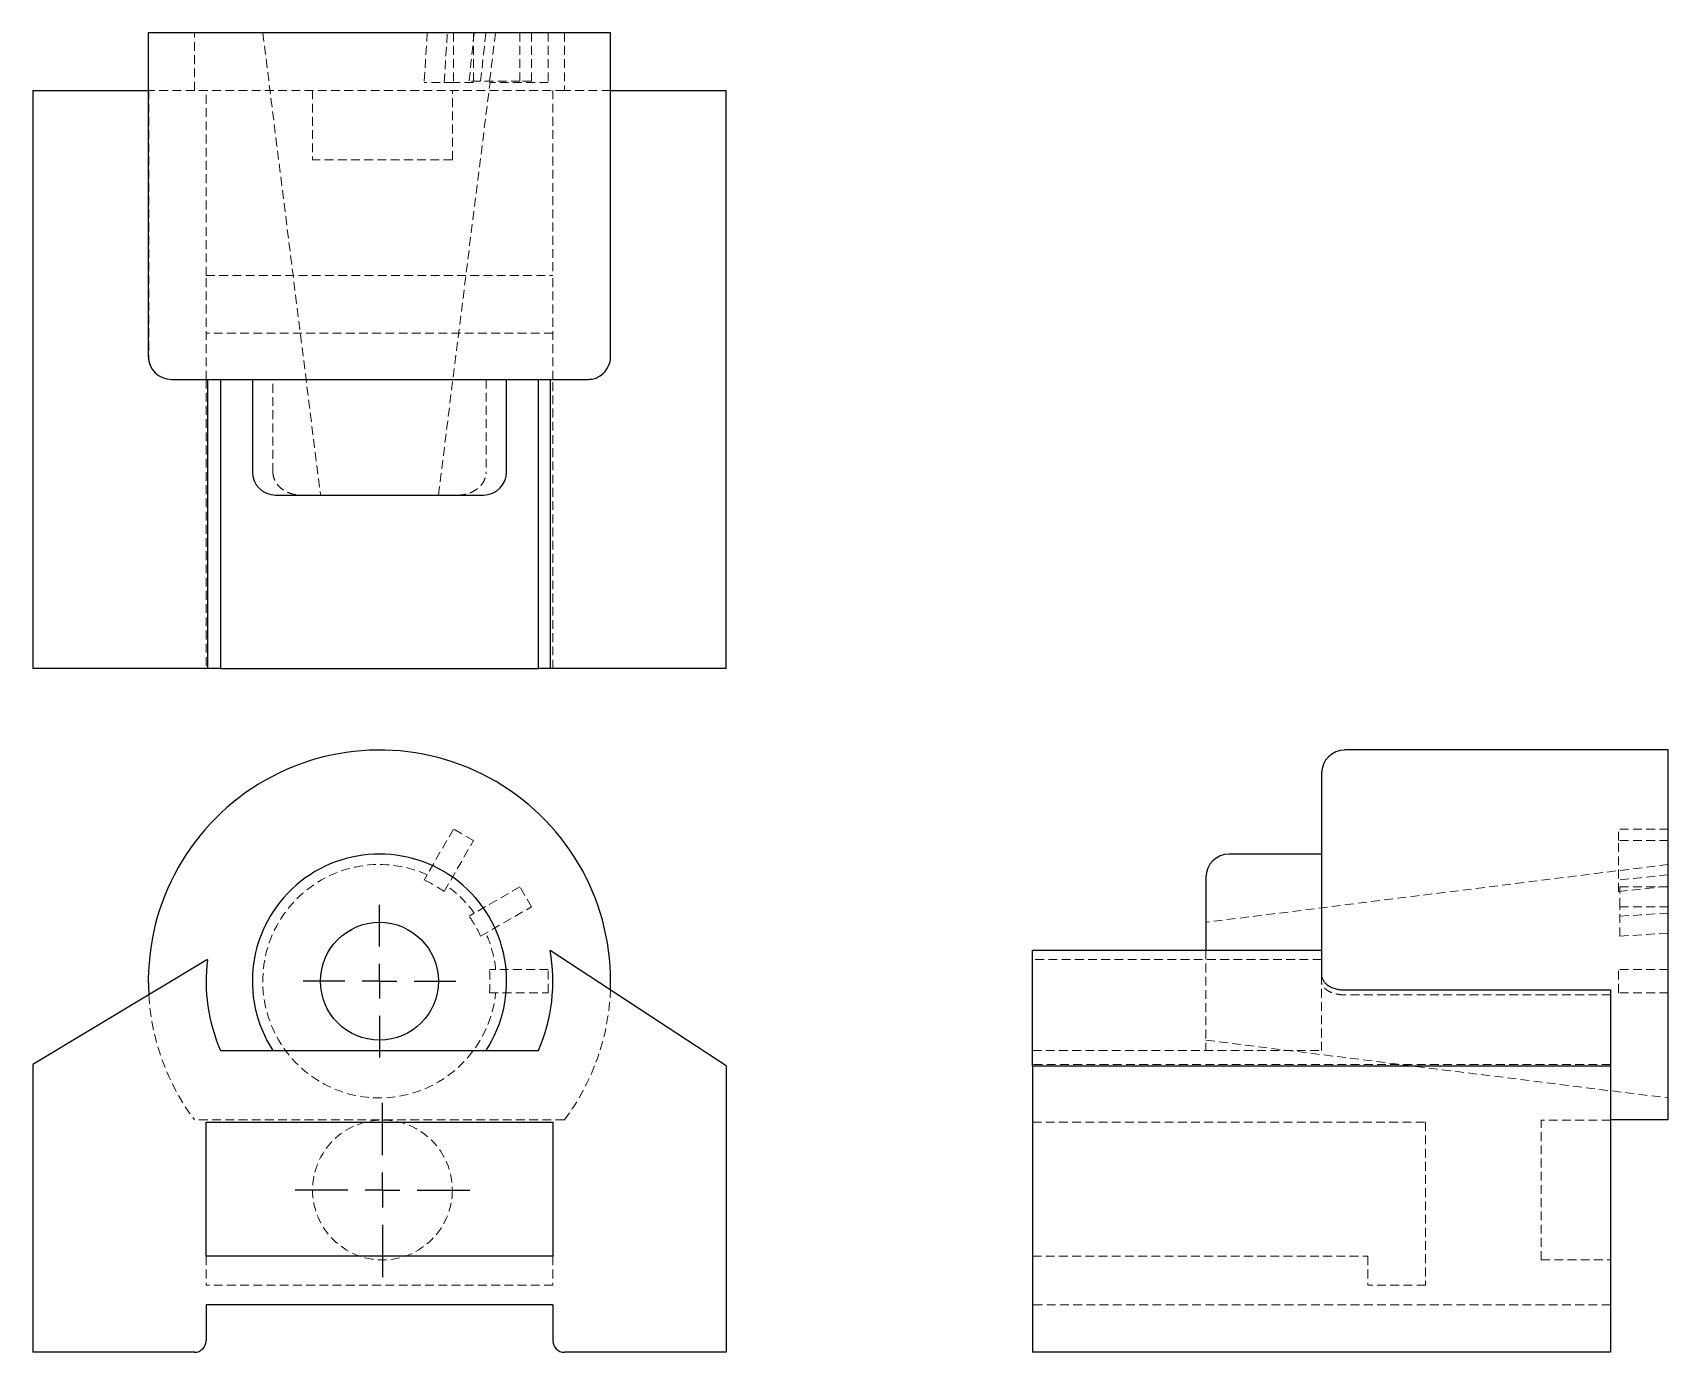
# Model space of a CAD drawing. Header units: millimetres. Extents: x 33 to 269, y 14 to 204.
import ezdxf

# ---------------------------------------------------------------- set-up
doc = ezdxf.new("R2010")
doc.units = ezdxf.units.MM
doc.linetypes.add('HIDDEN', pattern=[1.905, 1.27, -0.635])
doc.layers.add('10', color=7, linetype='Continuous')

# ---------------------------------------------------------------- blocks, each defined once
blk = doc.blocks.new('SW_CENTERMARKSYMBOL_0')
at = {"layer": '10', "color": 0}
for p, q in [((0, 5), (0, 11)), ((0, 0), (0, 2.5)), ((-5, 0), (-11, 0)), ((0, 0), (-2.5, 0)), ((0, 0), (0, -2.5)), ((0, 0), (2.5, 0)), ((5, 0), (11, 0)), ((0, -5), (0, -11))]:
    blk.add_line(p, q, dxfattribs=at)
blk = doc.blocks.new('SW_CENTERMARKSYMBOL_1')
at = {"layer": '10', "color": 0}
for p, q in [((0, 5), (0, 12.58)), ((0, 0), (0, 2.5)), ((-5, 0), (-12.58, 0)), ((0, 0), (-2.5, 0)), ((0, 0), (0, -2.5)), ((0, 0), (2.5, 0)), ((5, 0), (12.58, 0)), ((0, -5), (0, -12.58))]:
    blk.add_line(p, q, dxfattribs=at)

msp = doc.modelspace()

# ---------------------------------------------------------------- linework, layer by layer
at = {"color": 7, "linetype": 'Continuous', "lineweight": 25}
for p, q in [((49.67, 203.83), (49.67, 157.17)), ((116.33, 203.83), (49.67, 203.83)), ((116.33, 157.17), (116.33, 203.83)), ((33, 195.5), (49.67, 195.5)), ((33, 195.5), (33, 112.17)), ((116.33, 195.5), (133, 195.5)), ((133, 112.17), (133, 195.5)), ((53, 153.83), (112.99, 153.83)), ((58.19, 153.83), (58.19, 112.17)), ((60.09, 153.83), (60.09, 112.17)), ((64.67, 153.83), (64.67, 140.5)), ((101.33, 140.5), (101.33, 153.83)), ((105.91, 112.17), (105.91, 153.83)), ((107.6, 153.83), (107.6, 112.17)), ((68, 137.17), (98, 137.17)), ((58.19, 112.17), (33, 112.17)), ((60.09, 112.17), (58.19, 112.17)), ((60.09, 112.17), (105.91, 112.17)), ((107.6, 112.17), (105.91, 112.17)), ((133, 112.17), (107.6, 112.17)), ((268.83, 100.42), (222.17, 100.42)), ((268.83, 47.08), (268.83, 100.42)), ((218.83, 97.08), (218.83, 68)), ((218.83, 85.42), (205.5, 85.42)), ((202.17, 82.08), (202.17, 71.53)), ((133, 54.9), (107.6, 71.53)), ((177.17, 54.9), (177.17, 71.53)), ((218.83, 71.53), (177.17, 71.53)), ((58.19, 70.19), (33, 55.08)), ((222.17, 65.83), (260.5, 65.83)), ((260.5, 65.83), (260.5, 54.9)), ((60.09, 57.08), (105.91, 57.08)), ((33, 55.08), (33, 13.58)), ((133, 54.9), (133, 13.58)), ((177.17, 54.9), (260.5, 54.9)), ((177.17, 54.9), (177.17, 13.58)), ((260.5, 54.9), (260.5, 13.58)), ((58, 46.75), (108, 46.75)), ((58, 27.42), (58, 46.75)), ((108, 46.75), (108, 27.42)), ((268.83, 47.08), (260.5, 47.08)), ((108, 27.42), (58, 27.42)), ((108, 20.42), (58, 20.42)), ((58, 20.42), (58, 15.25)), ((108, 20.42), (108, 15.25)), ((56.33, 13.58), (33, 13.58)), ((133, 13.58), (109.67, 13.58)), ((260.5, 13.58), (177.17, 13.58))]:
    msp.add_line(p, q, dxfattribs=at)
at = {"color": 7, "linetype": 'HIDDEN', "lineweight": 18}
for p, q in [((56.33, 195.5), (56.33, 203.83)), ((66.17, 203.83), (74.5, 137.17)), ((93.66, 203.83), (93.66, 196.67)), ((96.55, 203.83), (96.55, 196.67)), ((103.24, 203.83), (103.24, 196.83)), ((104.91, 203.83), (104.91, 196.83)), ((107.33, 203.83), (107.33, 196.67)), ((109.67, 203.83), (109.67, 195.5)), ((93.66, 196.67), (89.44, 196.67)), ((91.5, 137.17), (98.94, 196.67)), ((96.55, 196.67), (93.66, 196.67)), ((103.24, 196.83), (95.91, 196.83)), ((107.33, 196.67), (98.85, 196.67)), ((104.91, 196.83), (103.24, 196.83)), ((49.67, 195.5), (49.72, 195.5)), ((56.33, 195.5), (49.72, 195.5)), ((49.72, 195.5), (49.72, 157.17)), ((109.67, 195.5), (56.33, 195.5)), ((58, 168.83), (58, 195.5)), ((73.35, 195.5), (73.35, 185.5)), ((93.51, 185.5), (93.51, 195.5)), ((108, 195.5), (108, 168.83)), ((116.31, 195.5), (109.67, 195.5)), ((116.31, 157.17), (116.31, 195.5)), ((116.31, 195.5), (116.33, 195.5)), ((93.51, 185.5), (73.35, 185.5)), ((58, 153.83), (58, 168.83)), ((58, 168.83), (108, 168.83)), ((108, 153.83), (108, 168.83)), ((108, 160.5), (58, 160.5)), ((116.31, 157.07), (116.31, 157.17)), ((58, 153.83), (58, 112.17)), ((67.63, 140.5), (67.63, 153.83)), ((98.37, 153.83), (98.37, 140.5)), ((108, 112.17), (108, 153.83)), ((93.66, 89.02), (89.44, 81.66)), ((92.33, 80), (96.55, 87.36)), ((96.55, 87.36), (93.66, 89.02)), ((261.67, 87.36), (261.67, 89.02)), ((268.83, 89.02), (261.67, 89.02)), ((268.83, 87.36), (261.67, 87.36)), ((261.67, 80), (261.67, 87.36)), ((268.83, 83.92), (202.17, 75.58)), ((103.24, 80.69), (95.91, 76.46)), ((104.91, 77.81), (103.24, 80.69)), ((261.83, 77.81), (261.83, 80.69)), ((268.83, 80.69), (261.83, 80.69)), ((97.58, 73.58), (104.91, 77.81)), ((268.83, 77.81), (261.83, 77.81)), ((261.83, 73.58), (261.83, 77.81)), ((202.17, 71.53), (202.17, 57.08)), ((107.33, 68.75), (98.85, 68.75)), ((107.33, 65.42), (107.33, 68.75)), ((218.83, 70.19), (177.17, 70.19)), ((268.83, 68.75), (261.67, 68.75)), ((261.67, 65.42), (261.67, 68.75)), ((218.83, 57.08), (218.83, 68)), ((98.85, 65.42), (107.33, 65.42)), ((260.5, 65.11), (222.17, 65.11)), ((268.83, 65.42), (261.67, 65.42)), ((177.17, 57.08), (218.83, 57.08)), ((202.17, 58.58), (268.83, 50.25)), ((260.5, 55.08), (177.17, 55.08)), ((109.67, 47.08), (56.33, 47.08)), ((177.17, 46.75), (233.83, 46.75)), ((233.83, 46.75), (233.83, 23.25)), ((250.5, 26.9), (250.5, 47.07)), ((260.5, 47.07), (250.5, 47.07)), ((58, 27.42), (58, 23.25)), ((108, 27.42), (108, 23.25)), ((177.17, 27.42), (225.5, 27.42)), ((225.5, 27.42), (225.5, 23.25)), ((250.5, 26.9), (260.5, 26.9)), ((108, 23.25), (58, 23.25)), ((233.83, 23.25), (225.5, 23.25)), ((260.5, 20.42), (177.17, 20.42))]:
    msp.add_line(p, q, dxfattribs=at)
at = {"color": 7, "linetype": 'HIDDEN', "lineweight": 18, "flags": 128}
for points in [[(89.89, 203.83), (89.63, 199.77), (89.44, 196.67)], [(92.33, 196.67), (92.58, 200.63), (92.78, 203.83)], [(96.67, 203.83), (96.24, 199.87), (95.91, 196.83)], [(97.58, 196.83), (98, 200.71), (98.34, 203.83)], [(99.75, 203.83), (99.24, 199.77), (98.85, 196.67)], [(268.83, 82.44), (264.77, 82), (261.67, 81.66)], [(261.67, 80), (265.63, 80.44), (268.83, 80.78)], [(268.83, 76.9), (264.87, 76.65), (261.83, 76.46)], [(261.83, 73.58), (265.71, 73.82), (268.83, 74.02)]]:
    msp.add_lwpolyline(points, dxfattribs=at)
at = {"color": 7, "linetype": 'Continuous', "lineweight": 25}
msp.add_circle((83, 67.08), 8.5, dxfattribs=at)
at = {"color": 7, "linetype": 'HIDDEN', "lineweight": 18}
msp.add_circle((83.43, 36.98), 10.08, dxfattribs=at)
at = {"color": 7, "linetype": 'Continuous', "lineweight": 25}
for centre, radius, start, end in [((53, 157.17), 3.33, 180, 270), ((113, 157.17), 3.33, 294.6309, 0), ((68, 140.5), 3.33, 180, 270), ((98, 140.5), 3.33, 270, 0), ((83, 67.08), 33.33, 357.8383, 183.3899), ((222.17, 97.08), 3.33, 90, 180), ((83, 67.08), 18.33, 326.9443, 213.0557), ((205.5, 82.08), 3.33, 90, 180), ((83, 67.08), 25, 336.4218, 10.2345), ((83, 67.08), 25, 172.8621, 203.5782), ((56.33, 15.25), 1.67, 270, 0), ((109.67, 15.25), 1.67, 180, 270)]:
    msp.add_arc(centre, radius, start, end, dxfattribs=at)
at = {"color": 7, "linetype": 'HIDDEN', "lineweight": 18}
for radius, start, end in [(16.83, 65.8446, 354.3178), (15.94, 54.1597, 66.1651), (16.83, 35.6822, 54.4802), (15.96, 24.0052, 35.9948), (16.83, 5.6822, 24.3178), (15.94, 353.9973, 6.0027), (33.33, 183.3899, 216.8699), (33.33, 323.1301, 357.8383)]:
    msp.add_arc((83, 67.08), radius, start, end, dxfattribs=at)
for points, knots in [([(49.72, 157.17), (49.75, 156.82), (49.79, 156.2), (50.09, 155.68), (50.22, 155.44)], [0, 0, 0, 0, 0.555904, 1, 1, 1, 1]), ([(114.39, 154.14), (114.73, 154.31), (115.08, 154.49), (115.34, 154.8), (115.35, 154.81)], [0, 0, 0, 0, 0.981762, 1, 1, 1, 1]), ([(67.63, 140.5), (67.63, 140.25), (67.67, 140), (67.8, 139.53), (67.89, 139.29), (68.14, 138.86), (68.29, 138.66), (68.62, 138.3), (68.81, 138.13), (69.22, 137.84), (69.43, 137.72), (69.88, 137.51), (70.12, 137.43), (70.83, 137.23), (71.32, 137.17), (71.82, 137.17)], [0, 0, 0, 0, 0.125, 0.125, 0.25, 0.25, 0.375, 0.375, 0.5, 0.5, 0.625, 0.625, 0.75, 0.75, 1, 1, 1, 1]), ([(94.18, 137.17), (94.68, 137.17), (95.17, 137.23), (95.88, 137.43), (96.12, 137.51), (96.57, 137.72), (96.78, 137.84), (97.19, 138.13), (97.38, 138.3), (97.71, 138.66), (97.86, 138.86), (98.11, 139.29), (98.2, 139.52), (98.33, 140), (98.37, 140.25), (98.37, 140.5)], [0, 0, 0, 0, 0.25, 0.25, 0.375, 0.375, 0.5, 0.5, 0.625, 0.625, 0.75, 0.75, 0.875, 0.875, 1, 1, 1, 1]), ([(222.17, 65.11), (221.93, 65.11), (221.7, 65.13), (221.24, 65.18), (221.02, 65.23), (220.6, 65.33), (220.4, 65.4), (220.04, 65.55), (219.87, 65.64), (219.58, 65.83), (219.44, 65.93), (219.22, 66.14), (219.13, 66.25), (218.98, 66.48), (218.92, 66.6), (218.85, 66.83), (218.83, 66.95), (218.83, 67.08)], [0, 0, 0, 0, 0.125, 0.125, 0.25, 0.25, 0.375, 0.375, 0.5, 0.5, 0.625, 0.625, 0.75, 0.75, 0.875, 0.875, 1, 1, 1, 1])]:
    msp.add_open_spline(points, degree=3, knots=knots, dxfattribs=at)
at = {"color": 7, "linetype": 'Continuous', "lineweight": 25}
for points, knots in [([(112.99, 153.83), (113.22, 153.85), (113.69, 153.89), (114.18, 153.99), (114.39, 154.14), (114.39, 154.14)], [0, 0, 0, 0, 0.488441, 0.992947, 1, 1, 1, 1]), ([(218.83, 68), (218.83, 67.74), (218.9, 67.48), (219.12, 67.1), (219.21, 66.98), (219.42, 66.74), (219.55, 66.63), (219.85, 66.42), (220.01, 66.33), (220.37, 66.16), (220.57, 66.08), (220.99, 65.96), (221.22, 65.91), (221.68, 65.84), (221.92, 65.83), (222.17, 65.83)], [0, 0, 0, 0, 0.25, 0.25, 0.375, 0.375, 0.5, 0.5, 0.625, 0.625, 0.75, 0.75, 0.875, 0.875, 1, 1, 1, 1])]:
    msp.add_open_spline(points, degree=3, knots=knots, dxfattribs=at)

# ---------------------------------------------------------------- block references
at = {"layer": '10'}
for name, p in [('SW_CENTERMARKSYMBOL_0', (83, 67.08)), ('SW_CENTERMARKSYMBOL_1', (83.43, 36.98))]:
    msp.add_blockref(name, p, dxfattribs=at)

doc.saveas('drawing.dxf')
